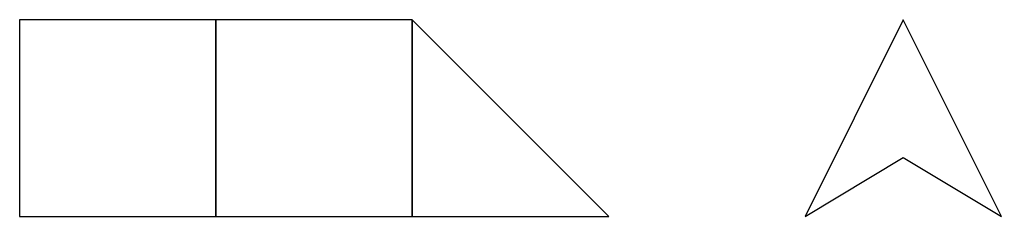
# Model space of a CAD drawing. Header units: metres. Extents: x 1000000 to 1000050, y 500000 to 500010.
import ezdxf

# ---------------------------------------------------------------- set-up
doc = ezdxf.new("R2010")
doc.units = ezdxf.units.M

msp = doc.modelspace()

# ---------------------------------------------------------------- meshes
at = {"color": 3}
mesh = msp.add_polyface(dxfattribs=at)
corners = [(1000000, 500000), (1000010, 500000), (1000010, 500010), (1000000, 500010), (1000020, 500000), (1000020, 500010), (1000030, 500000), (1000040, 500000), (1000045, 500003), (1000050, 500000), (1000045, 500010)]
mesh.append_faces([[corners[k] for k in face] for face in [(0, 1, 2, 3), (1, 4, 5, 2), (4, 6, 5), (7, 8, 9, 10)]])

doc.saveas('drawing.dxf')
